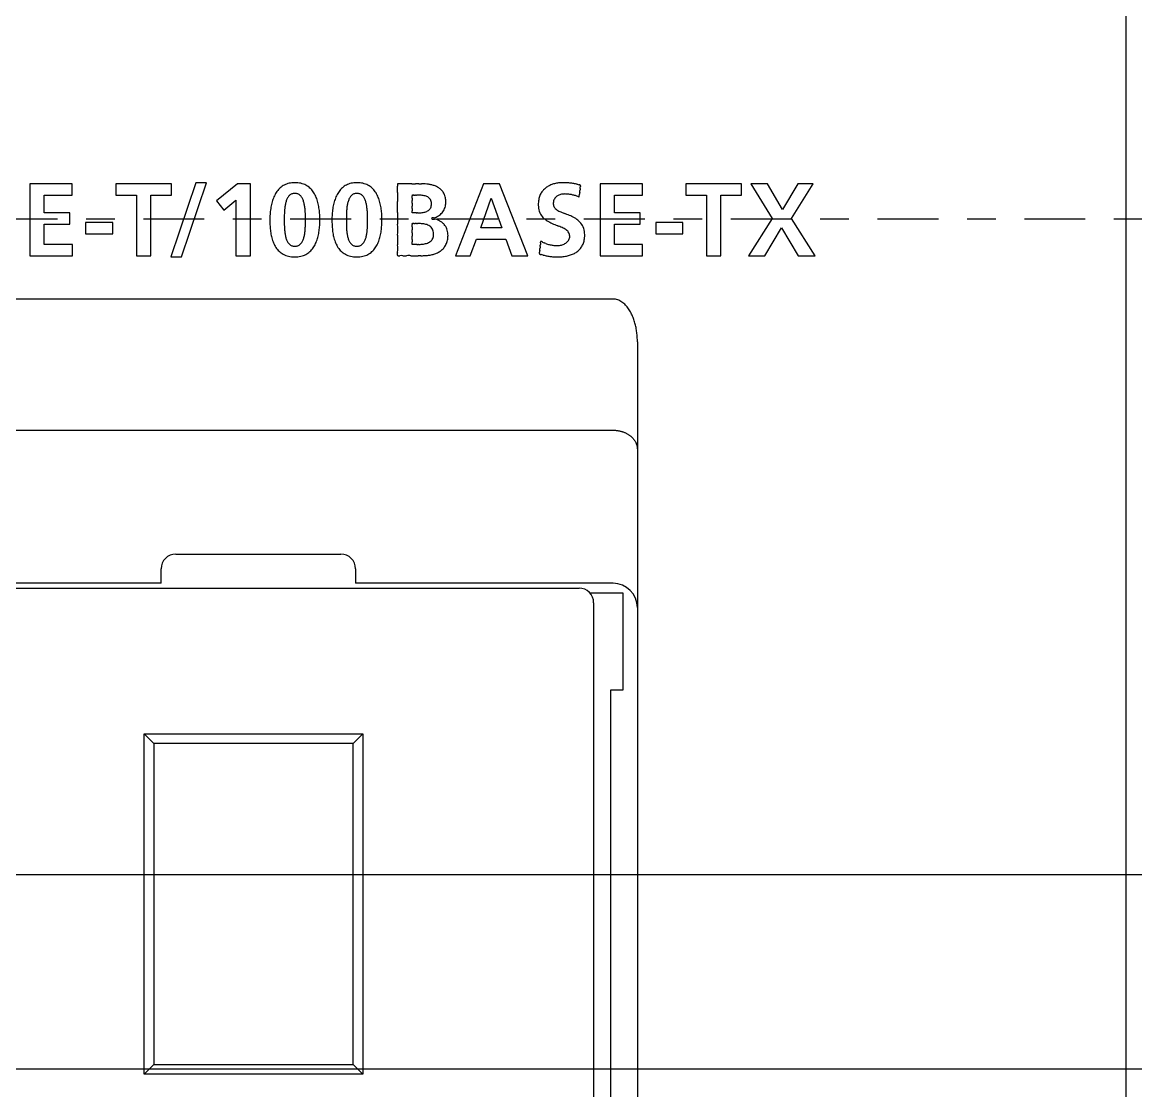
# Model space of a CAD drawing. Header units: millimetres. Extents: x -11 to 5160, y -11 to 2043.
# Drawn here: x 4000.869 to 4004.749, y 1241.125 to 1244.849 of the extents above; entities that cross this region are included whole.
import ezdxf

# ---------------------------------------------------------------- set-up
doc = ezdxf.new("R2010")
doc.units = ezdxf.units.MM
doc.linetypes.add('CENTER', pattern=[2, 1.25, -0.25, 0.25, -0.25])
doc.layers.add('Center Line', color=6, linetype='CENTER')

# ---------------------------------------------------------------- blocks, each defined once
blk = doc.blocks.new('*U151')
for points in [[(435.049, -17.5), (1.389, -17.5), (1.389, 17.5), (435.049, 17.5)], [(435.049, -13.5), (1.389, -13.5), (1.389, 13.5), (435.049, 13.5)]]:
    blk.add_lwpolyline(points)
at = {"layer": 'Center Line'}
blk.add_line((-35.603, 0), (467.82, 0), dxfattribs=at)
blk = doc.blocks.new('FX5U-32MT ES PLC')
at = {"color": 7, "linetype": 'Continuous'}
for p, q in [((64.45, 25.7), (64.45, -25.7)), ((42.7719, 0.71858), (41.90029, 0.71858)), ((41.90029, 0.71858), (41.90029, -0.75799)), ((42.7719, 0.48603), (42.7719, 0.71858)), ((44.81002, 0.71858), (43.66763, 0.71858)), ((43.66763, 0.71858), (43.66763, 0.48603)), ((45.31473, 0.74407), (44.79865, -0.78348)), ((44.81002, 0.48603), (44.81002, 0.71858)), ((45.01879, -0.78348), (45.53487, 0.74407)), ((45.53487, 0.74407), (45.31473, 0.74407)), ((46.17393, 0.71858), (45.74226, 0.37166)), ((46.4361, 0.71858), (46.17393, 0.71858)), ((46.4361, -0.75799), (46.4361, 0.71858)), ((49.46676, 0.71858), (49.46676, 0.67054)), ((49.483562, 0.71858), (49.46676, 0.71858)), ((49.672949, 0.71858), (49.483562, 0.71858)), ((51.23133, 0.71858), (50.65566, -0.75799)), ((51.56551, 0.71858), (51.23133, 0.71858)), ((52.14497, -0.75799), (51.56551, 0.71858)), ((54.50348, 0.71858), (53.63188, 0.71858)), ((53.63188, 0.71858), (53.63188, -0.75799)), ((54.50348, 0.48603), (54.50348, 0.71858)), ((56.5416, 0.71858), (55.39921, 0.71858)), ((55.39921, 0.71858), (55.39921, 0.48603)), ((56.5416, 0.48603), (56.5416, 0.71858)), ((57.07559, 0.71858), (56.73281, 0.71858)), ((56.73281, 0.71858), (57.17309, 0.00992)), ((57.38462, 0.19182), (57.07559, 0.71858)), ((57.69984, 0.71858), (57.38462, 0.19182)), ((57.57272, 0.00992), (58.01714, 0.71858)), ((58.01714, 0.71858), (57.69984, 0.71858)), ((42.19657, 0.12189), (42.19657, 0.48603)), ((42.19657, 0.48603), (42.7719, 0.48603)), ((43.66763, 0.48603), (44.09068, 0.48603)), ((44.09068, 0.48603), (44.09068, -0.75799)), ((44.38696, -0.75799), (44.38696, 0.48603)), ((44.38696, 0.48603), (44.81002, 0.48603)), ((49.76303, 0.484108), (49.764369, 0.48603)), ((53.20227, 0.44779), (53.205633, 0.477473)), ((53.92815, 0.12189), (53.92815, 0.48603)), ((53.92815, 0.48603), (54.50348, 0.48603)), ((55.39921, 0.48603), (55.82227, 0.48603)), ((55.82227, 0.48603), (55.82227, -0.75799)), ((56.11855, -0.75799), (56.11855, 0.48603)), ((56.11855, 0.48603), (56.5416, 0.48603)), ((45.74226, 0.37166), (45.8904, 0.17908)), ((45.8904, 0.17908), (46.14017, 0.38234)), ((46.14017, 0.38234), (46.14017, -0.75799)), ((51.176224, -0.186843), (51.389864, 0.422421)), ((51.394104, 0.422421), (51.607744, -0.186843)), ((42.72333, 0.12189), (42.19657, 0.12189)), ((42.72333, -0.11066), (42.72333, 0.12189)), ((49.76303, 0.12189), (49.76303, 0.133376)), ((49.829085, 0.12189), (49.76303, 0.12189)), ((54.45491, 0.12189), (53.92815, 0.12189)), ((54.45491, -0.11066), (54.45491, 0.12189)), ((57.17309, 0.00992), (56.68836, -0.75799)), ((58.0571, -0.75799), (57.57272, 0.00992)), ((42.19657, -0.52545), (42.19657, -0.11066)), ((42.19657, -0.11066), (42.72333, -0.11066)), ((43.60286, -0.07242), (43.04648, -0.07242)), ((43.04648, -0.07242), (43.04648, -0.3053)), ((43.60286, -0.3053), (43.60286, -0.07242)), ((49.76303, -0.100167), (49.764663, -0.09791)), ((51.607744, -0.186843), (51.176224, -0.186843)), ((53.92815, -0.52545), (53.92815, -0.11066)), ((53.92815, -0.11066), (54.45491, -0.11066)), ((55.33444, -0.07242), (54.77806, -0.07242)), ((54.77806, -0.07242), (54.77806, -0.3053)), ((55.33444, -0.3053), (55.33444, -0.07242)), ((57.02288, -0.75799), (57.36774, -0.18266)), ((57.36774, -0.18266), (57.70811, -0.75799)), ((43.04648, -0.3053), (43.60286, -0.3053)), ((50.96262, -0.75799), (51.09146, -0.41968)), ((51.09146, -0.41968), (51.69022, -0.41968)), ((51.69022, -0.41968), (51.817, -0.75799)), ((54.77806, -0.3053), (55.33444, -0.3053)), ((42.77638, -0.52545), (42.19657, -0.52545)), ((42.77638, -0.75799), (42.77638, -0.52545)), ((49.76303, -0.52545), (49.76303, -0.511964)), ((49.839466, -0.52545), (49.76303, -0.52545)), ((54.50796, -0.52545), (53.92815, -0.52545)), ((54.50796, -0.75799), (54.50796, -0.52545)), ((41.90029, -0.75799), (42.77638, -0.75799)), ((44.09068, -0.75799), (44.38696, -0.75799)), ((44.79865, -0.78348), (45.01879, -0.78348)), ((46.14017, -0.75799), (46.4361, -0.75799)), ((49.817324, -0.75799), (49.890403, -0.75799)), ((50.65566, -0.75799), (50.96262, -0.75799)), ((51.817, -0.75799), (52.14497, -0.75799)), ((53.63188, -0.75799), (54.50796, -0.75799)), ((55.82227, -0.75799), (56.11855, -0.75799)), ((56.68836, -0.75799), (57.02288, -0.75799)), ((57.70811, -0.75799), (58.0571, -0.75799)), ((53.90001, -1.65015), (39.3, -1.65015)), ((54.4, -2.53178), (54.4, -22.1)), ((39.3, -4.34986), (53.90001, -4.34986)), ((44.9, -6.9), (48.3, -6.9)), ((44.6, -7.5), (44.6, -7.2)), ((48.6, -7.2), (48.6, -7.5)), ((44.6, -7.5), (39.3, -7.5)), ((53.9, -7.5), (48.6, -7.5)), ((39.8, -7.6), (53.2, -7.6)), ((53.42361, -7.7), (54.1, -7.7)), ((54.1, -7.7), (54.1, -9.7)), ((53.5, -7.9), (53.5, -19)), ((54.1, -9.7), (53.85, -9.7)), ((53.85, -9.7), (53.85, -20.4)), ((44.44999, -10.80002), (44.24999, -10.59998)), ((44.25, -17.6), (44.25, -10.6)), ((44.25, -10.6), (48.75, -10.6)), ((48.54999, -10.80002), (48.75002, -10.59998)), ((48.75, -10.6), (48.75, -17.6)), ((48.54999, -10.80002), (44.44999, -10.80002)), ((44.44999, -10.80002), (44.44999, -17.39999)), ((48.54999, -17.39999), (48.54999, -10.80002)), ((44.44999, -17.39999), (44.24999, -17.59999)), ((44.44999, -17.39999), (48.54999, -17.39999)), ((48.75002, -17.59999), (48.54999, -17.39999)), ((48.75, -17.6), (44.25, -17.6))]:
    blk.add_line(p, q, dxfattribs=at)
for points in [[(54.40001, -2.53176), (54.399818, -2.507189), (54.399239, -2.482623), (54.398274, -2.458069), (54.396921, -2.433534), (54.395178, -2.409023), (54.393041, -2.384544), (54.390598, -2.360928), (54.387676, -2.33653), (54.384346, -2.312184), (54.380605, -2.287898), (54.376446, -2.26368), (54.371863, -2.239538), (54.366848, -2.215483), (54.361394, -2.191523), (54.355493, -2.16767), (54.349136, -2.143934), (54.342312, -2.120328), (54.335013, -2.096865), (54.327227, -2.073559), (54.318943, -2.050425), (54.310151, -2.027479), (54.300837, -2.00474), (54.290986, -1.982228), (54.280579, -1.959969), (54.26959, -1.937991), (54.258003, -1.916322), (54.245796, -1.894997), (54.232947, -1.874052), (54.218875, -1.852717), (54.20464, -1.832689), (54.189686, -1.813192), (54.173986, -1.794291), (54.157515, -1.776058), (54.140246, -1.75858), (54.122137, -1.741974), (54.103171, -1.726354), (54.083359, -1.711823), (54.062722, -1.698491), (54.041289, -1.686481), (54.019103, -1.675929), (53.996223, -1.66698), (53.972734, -1.659785), (53.948745, -1.654492), (53.924396, -1.651243), (53.90001, -1.65015)], [(53.90001, -4.34986), (53.92384, -4.35029), (53.935917, -4.350859), (53.94798, -4.35167), (53.960231, -4.352723), (53.97246, -4.35401), (53.984841, -4.355558), (53.99719, -4.35734), (54.009637, -4.359412), (54.02204, -4.36173), (54.034508, -4.364328), (54.04692, -4.36718), (54.059354, -4.370331), (54.07172, -4.37374), (54.084065, -4.37743), (54.09633, -4.38138), (54.108533, -4.385627), (54.12064, -4.39014), (54.13264, -4.394931), (54.14453, -4.39999), (54.156263, -4.405331), (54.16787, -4.41094), (54.179286, -4.416796), (54.19056, -4.42292), (54.201594, -4.429297), (54.21247, -4.43594), (54.223077, -4.442794), (54.23351, -4.44991), (54.243626, -4.457236), (54.25355, -4.46482), (54.263143, -4.472555), (54.27253, -4.48054), (54.281541, -4.488675), (54.29033, -4.49705), (54.298744, -4.505535), (54.30692, -4.51425), (54.314684, -4.523065), (54.32219, -4.5321), (54.329297, -4.541139), (54.33614, -4.55038), (54.342534, -4.559593), (54.34867, -4.56898), (54.354408, -4.578509), (54.35985, -4.58821), (54.364915, -4.598082), (54.36962, -4.60813), (54.373918, -4.617504), (54.37794, -4.627), (54.38139, -4.635573), (54.38473, -4.64419), (54.387814, -4.655054), (54.39047, -4.66603), (54.393582, -4.682519), (54.39558, -4.69918), (54.398172, -4.720701), (54.40001, -4.7423)]]:
    blk.add_lwpolyline(points, dxfattribs=at)
for centre, radius, start, end in [((47.32033, 0.33593), 0.404746, 110.116255, 124.582461), ((47.338747, 0.27823), 0.465267, 96.14346, 109.801999), ((47.351057, 0.183929), 0.560348, 83.442273, 96.363052), ((47.363316, 0.255396), 0.487966, 70.116514, 83.914005), ((47.387983, 0.330914), 0.408567, 54.854423, 69.76752), ((48.597777, 0.335919), 0.404757, 110.115813, 124.581885), ((48.616196, 0.278211), 0.465287, 96.143304, 109.801566), ((48.628506, 0.183917), 0.56036, 83.442344, 96.362983), ((48.640767, 0.255403), 0.487958, 70.116371, 83.914018), ((48.665434, 0.330924), 0.408558, 54.854045, 69.767374), ((49.714627, -1692.965666), 1693.684246, 89.99859, 90.00141), ((49.796515, 440.131267), 439.412689, 269.994757, 270.005243), ((49.871552, -106.912023), 107.630608, 89.98146, 90.01854), ((49.931908, 24.554808), 23.836242, 269.938636, 270.061364), ((49.969753, -3.219496), 3.938095, 89.820815, 90.179185), ((49.979592, -0.3848), 1.103383, 87.323625, 89.871409), ((49.992119, -0.085379), 0.803705, 82.373932, 87.218944), ((50.009594, 0.037302), 0.679791, 76.51836, 82.461572), ((50.04406, 0.179721), 0.533261, 68.889402, 76.552098), ((52.81728, 0.218353), 0.518438, 108.053251, 116.946905), ((52.850031, 0.118215), 0.623797, 100.494112, 108.062913), ((52.867882, 0.027055), 0.716683, 93.848341, 100.569998), ((52.879632, -0.179675), 0.923738, 89.344269, 93.714887), ((52.878927, -0.548597), 1.292649, 87.678504, 89.500167), ((52.878982, -0.566597), 1.310632, 85.941772, 87.712788), ((52.886591, -0.458355), 1.202124, 84.034321, 85.938437), ((52.887341, -0.446999), 1.190751, 82.116757, 84.013409), ((52.918559, -0.232708), 0.974204, 79.917991, 82.206839), ((52.750457, -1.112727), 1.870097, 78.389064, 79.567136), ((53.06062, 0.353134), 0.371911, 73.882204, 79.74318), ((53.230313, 0.880385), 0.182486, 248.646762, 260.48865), ((53.205798, 0.667315), 0.03357, 44.34967, 99.670149), ((53.199373, 0.688872), 0.03049, 343.480872, 3.590085), ((47.530065, 0.184718), 0.66511, 149.580351, 158.67532), ((47.398799, 0.261941), 0.512814, 138.261921, 149.594714), ((47.333923, 0.318902), 0.426484, 124.7874, 138.169834), ((47.433874, 0.297704), 0.267717, 142.896911, 156.473452), ((47.359205, 0.354402), 0.173961, 123.627765, 142.954415), ((47.346983, 0.367756), 0.156098, 100.90622, 122.606994), ((47.350076, 0.353451), 0.17073, 78.982861, 101.017139), ((47.352847, 0.362515), 0.161307, 57.959837, 79.333774), ((47.342197, 0.351446), 0.176368, 37.660933, 56.93462), ((47.270856, 0.296238), 0.266576, 23.97778, 37.685906), ((47.378471, 0.320486), 0.422574, 40.752047, 54.613828), ((47.313647, 0.26594), 0.507288, 28.995352, 40.639581), ((47.175748, 0.18932), 0.665044, 19.843125, 29.010154), ((48.807497, 0.184718), 0.665102, 149.579933, 158.675043), ((48.676236, 0.261938), 0.512812, 138.261377, 149.594288), ((48.611366, 0.318896), 0.426488, 124.786825, 138.169278), ((48.711313, 0.297701), 0.267714, 142.895603, 156.472445), ((48.636651, 0.354395), 0.173967, 123.626497, 142.953031), ((48.624432, 0.367744), 0.15611, 100.905667, 122.605718), ((48.627525, 0.353451), 0.17073, 78.982879, 101.017121), ((48.630297, 0.362527), 0.161295, 57.958589, 79.333257), ((48.619643, 0.351452), 0.176363, 37.659575, 56.933383), ((48.548294, 0.296241), 0.266579, 23.976777, 37.684618), ((48.655923, 0.320496), 0.422563, 40.751418, 54.613429), ((48.591098, 0.265951), 0.507278, 28.994586, 40.638946), ((48.453193, 0.18933), 0.665039, 19.842349, 29.00939), ((405.672937, 0.447362), 356.20619, 179.984883, 180.015117), ((-1182.249818, 0.605942), 1231.71658, 359.996995, 0.003005), ((49.794422, 0.474156), 0.032932, 162.410197, 197.589803), ((49.582986, 0.445571), 0.181005, 354.091524, 5.908476), ((49.768106, 0.47723), 0.009561, 66.989293, 113.010707), ((49.778142, 0.533992), 0.048373, 262.518078, 277.481922), ((49.792475, 0.277443), 0.208742, 87.794261, 92.205739), ((49.809452, 1.320567), 0.834585, 269.386041, 270.613959), ((49.827421, -2.691825), 3.177867, 89.837273, 90.162727), ((49.844728, 12.30727), 11.821243, 269.959859, 270.040141), ((49.859722, -57.65396), 58.13999, 89.993385, 90.006615), ((49.87075, -33.972445), 34.458475, 89.992824, 90.007176), ((49.87571, -2.371459), 2.857489, 89.792263, 90.012923), ((49.883472, -0.684441), 1.170455, 87.739302, 89.872824), ((49.902998, -0.200902), 0.686523, 84.165137, 87.775704), ((49.928456, 0.044714), 0.439591, 78.735851, 84.211611), ((49.957524, 0.188888), 0.292516, 70.94043, 78.803657), ((49.987269, 0.274387), 0.201992, 60.162589, 70.995632), ((50.085785, 0.28699), 0.418163, 59.17915, 68.929069), ((50.126186, 0.354935), 0.339114, 47.126377, 59.159366), ((50.149592, 0.381311), 0.30386, 33.191333, 46.976964), ((50.139472, 0.376141), 0.315162, 18.678787, 32.970689), ((50.059401, 0.351253), 0.398991, 5.587412, 18.381989), ((52.764798, 0.327827), 0.400787, 151.584423, 163.89077), ((52.741126, 0.339792), 0.374273, 139.101833, 151.470884), ((52.750486, 0.330559), 0.387394, 127.332046, 138.976053), ((52.780856, 0.290029), 0.438039, 116.948379, 127.275732), ((52.846152, 0.323594), 0.175608, 127.125316, 139.034552), ((52.860553, 0.304219), 0.199749, 116.72821, 127.064607), ((52.87756, 0.270563), 0.237458, 108.056271, 116.740895), ((52.892245, 0.225744), 0.284622, 100.85379, 108.070402), ((52.898465, 0.196469), 0.314544, 94.545567, 100.962436), ((52.903999, 0.106482), 0.404691, 89.502014, 94.316845), ((52.903576, -0.141645), 0.652814, 86.675594, 89.654158), ((52.899248, -0.236534), 0.747796, 84.166628, 86.76612), ((52.899708, -0.229052), 0.740305, 81.519128, 84.143243), ((52.896865, -0.248777), 0.760234, 78.974084, 81.526412), ((52.895176, -0.257386), 0.769007, 76.45461, 78.973224), ((52.893453, -0.264622), 0.776445, 73.968045, 76.45609), ((52.892544, -0.267814), 0.779764, 71.499665, 73.968634), ((52.89326, -0.265766), 0.777595, 69.03666, 71.501772), ((52.893687, -0.264548), 0.776305, 66.577877, 69.033981), ((-130.321236, 21.288519), 184.703036, 353.530574, 353.540383), ((104.878729, -5.326749), 51.998035, 173.514731, 173.556227), ((39.234383, 2.150326), 14.070775, 353.454276, 353.616682), ((56.837709, 0.195061), 3.640829, 173.234154, 173.836803), ((52.342486, 0.740229), 0.887394, 352.473553, 354.597405), ((53.419945, 0.646609), 0.194268, 170.041902, 177.029056), ((47.980506, 0.041605), 1.138634, 165.763345, 171.516474), ((47.729496, 0.106137), 0.879463, 158.631222, 165.816771), ((48.218625, 0.097255), 1.081727, 171.013025, 175.088098), ((47.85188, 0.156327), 0.710257, 165.094731, 171.098344), ((47.5946, 0.225958), 0.443724, 156.263619, 165.238007), ((47.115066, 0.22527), 0.437764, 15.060806, 24.178445), ((46.864791, 0.156121), 0.697413, 9.084126, 15.203885), ((46.503952, 0.096877), 1.063081, 5.018737, 9.166594), ((46.96121, 0.111052), 0.893412, 12.837646, 19.894194), ((46.676979, 0.045204), 1.185169, 7.449864, 12.88839), ((49.257929, 0.041606), 1.138617, 165.763192, 171.516409), ((49.006922, 0.106138), 0.879449, 158.630948, 165.816618), ((49.496018, 0.097255), 1.081679, 171.012614, 175.087871), ((49.129292, 0.156327), 0.710228, 165.094068, 171.097935), ((48.872027, 0.225956), 0.44371, 156.262631, 165.237341), ((48.392494, 0.225272), 0.437777, 15.060142, 24.177463), ((48.142204, 0.156122), 0.69744, 9.083717, 15.203223), ((47.781346, 0.096877), 1.063127, 5.01851, 9.166184), ((48.238643, 0.111061), 0.893419, 12.836956, 19.893421), ((47.954388, 0.045211), 1.1852, 7.449328, 12.887704), ((-50.919355, 0.241208), 100.386178, 359.935977, 0.064023), ((50.562745, 0.402256), 0.800096, 178.232161, 181.767839), ((62.190611, 0.292477), 12.427614, 179.8668, 180.1332), ((46.52424, 0.349471), 3.238912, 359.502868, 0.497132), ((4.039509, 0.236535), 45.723529, 359.966104, 0.033896), ((50.01162, 0.317171), 0.152763, 46.229395, 60.101163), ((50.021678, 0.328699), 0.137483, 30.248911, 45.932945), ((50.005873, 0.320629), 0.155205, 14.681947, 29.882966), ((50.009925, 0.293261), 0.152389, 334.344157, 349.500767), ((49.94708, 0.305829), 0.21583, 1.75972, 14.52676), ((49.954448, 0.302386), 0.208603, 349.81322, 2.767332), ((50.141677, 0.330466), 0.316393, 337.59558, 346.914177), ((50.106705, 0.338057), 0.352176, 346.99945, 355.746909), ((50.0267, 0.343231), 0.432345, 355.849508, 6.223593), ((52.863657, 0.29523), 0.503648, 174.26005, 188.740606), ((52.860724, 0.302111), 0.500085, 164.109588, 175.01087), ((52.825291, 0.310199), 0.156006, 175.199045, 200.426319), ((52.889544, 0.311759), 0.220013, 164.891463, 177.00456), ((52.857694, 0.320536), 0.186976, 152.314489, 164.944042), ((52.820545, 0.319842), 0.155293, 204.374373, 232.373272), ((52.840951, 0.328576), 0.168415, 139.154354, 152.090175), ((48.435625, -0.018646), 1.597834, 175.977698, 180.186233), ((48.293023, -0.005287), 1.454649, 171.505648, 176.108611), ((53.459096, -0.01581), 6.325021, 179.483864, 180.072742), ((49.584827, 0.017877), 2.450606, 177.760692, 179.455474), ((48.734317, 0.051726), 1.599424, 175.04487, 177.781846), ((46.021412, 0.052961), 1.547614, 2.246687, 5.075542), ((44.974412, 0.013049), 2.595374, 0.620754, 2.221016), ((44.07031, -0.005159), 3.49963, 359.694156, 0.758469), ((46.335098, -0.000466), 1.530086, 3.260329, 7.485669), ((45.986385, -0.021588), 1.879436, 359.931333, 3.298595), ((49.713053, -0.018646), 1.597822, 175.977677, 180.186243), ((49.570448, -0.005286), 1.454635, 171.505584, 176.108596), ((54.736227, -0.01581), 6.324713, 179.483839, 180.072746), ((50.862154, 0.017877), 2.450493, 177.760588, 179.455448), ((50.011684, 0.051726), 1.59935, 175.044641, 177.781743), ((47.298783, 0.052961), 1.547683, 2.246585, 5.075312), ((46.251734, 0.013049), 2.595491, 0.620726, 2.220915), ((45.347591, -0.005159), 3.499789, 359.69417, 0.758435), ((47.612452, -0.000463), 1.530172, 3.260028, 7.485126), ((47.263692, -0.021586), 1.879569, 359.931292, 3.298316), ((76.675449, 0.009868), 27.20895, 179.749059, 180.250941), ((211.709999, 0.186907), 161.946971, 179.992012, 180.007988), ((-509.537379, 0.148852), 559.300409, 359.998415, 0.001585), ((49.83839, -291.708601), 291.830491, 89.998173, 90.001827), ((49.855869, 72.196163), 72.074273, 269.993503, 270.006497), ((49.870213, -16.144777), 16.266668, 89.978268, 90.021732), ((49.879678, 3.021148), 2.89926, 269.934874, 270.065126), ((49.88251, 1.005479), 0.883589, 270.030029, 271.640696), ((49.889307, 0.764207), 0.642221, 271.650931, 275.332068), ((49.902686, 0.626136), 0.503505, 275.276228, 279.993923), ((49.925396, 0.498873), 0.374232, 279.951015, 286.185425), ((49.953728, 0.402314), 0.273602, 286.124002, 294.362605), ((49.983862, 0.336165), 0.200913, 294.315893, 305.093789), ((50.009164, 0.299955), 0.15674, 305.136091, 318.588286), ((50.020942, 0.288798), 0.140528, 318.823254, 334.039599), ((50.203667, 0.045119), 0.055098, 225.545413, 296.096656), ((50.19236, -0.013891), 0.036204, 66.874948, 138.895057), ((50.199944, 0.120996), 0.101808, 273.736498, 304.823783), ((49.316507, 1.935508), 2.118797, 296.384412, 297.802933), ((50.164006, 0.303002), 0.2797, 300.219026, 310.648863), ((50.130573, 0.34777), 0.335467, 310.00046, 318.519265), ((50.156183, 0.32362), 0.300286, 318.734683, 328.194636), ((50.15117, 0.326776), 0.30621, 328.187241, 337.557022), ((52.731565, 0.274519), 0.369944, 188.679093, 208.553593), ((52.717723, 0.273865), 0.357523, 209.521925, 227.995641), ((52.817334, 0.387894), 0.508922, 228.253012, 241.094412), ((52.944338, 0.476107), 0.354643, 231.946341, 246.300611), ((53.418326, 1.502458), 1.485108, 245.471669, 249.456745), ((51.573851, -3.401226), 3.753997, 67.642534, 69.358962), ((52.647432, -0.791645), 0.932209, 60.561516, 67.657001), ((52.85831, -0.420021), 0.504924, 47.64822, 60.675108), ((48.729284, -0.031887), 1.891501, 179.756245, 182.835105), ((48.496796, -0.04773), 1.658519, 182.68571, 186.390012), ((53.858457, -0.036778), 6.724389, 179.889759, 180.433318), ((49.609416, -0.068395), 2.475231, 180.445323, 182.09483), ((48.695141, -0.102232), 1.56033, 182.080347, 184.841487), ((46.059904, -0.102633), 1.509196, 355.009347, 357.86437), ((44.969354, -0.063322), 2.600454, 357.894239, 359.464341), ((43.960274, -0.044675), 3.609676, 359.318111, 0.330707), ((46.391627, -0.046692), 1.473535, 352.241923, 356.604034), ((46.036717, -0.02506), 1.829103, 356.586156, 0.038218), ((50.006704, -0.031887), 1.891481, 179.756235, 182.835129), ((49.774213, -0.047731), 1.658497, 182.685728, 186.39008), ((55.135537, -0.036778), 6.724029, 179.889755, 180.433343), ((50.886737, -0.068395), 2.475112, 180.445349, 182.094935), ((49.972509, -0.102232), 1.560258, 182.080452, 184.841719), ((47.337276, -0.102633), 1.509264, 355.00958, 357.864474), ((46.246672, -0.063322), 2.600576, 357.894341, 359.46437), ((45.237539, -0.044675), 3.609851, 359.318146, 0.330692), ((47.669055, -0.046692), 1.473547, 352.241982, 356.604058), ((47.314113, -0.025059), 1.829147, 356.586203, 0.038183), ((42.408328, -0.22427), 7.059368, 359.066828, 0.933172), ((49.798661, -0.111851), 0.037498, 161.843587, 198.156413), ((50.672365, -0.19627), 0.909797, 178.17462, 181.82538), ((49.558344, -0.145413), 0.205852, 353.899414, 6.100586), ((46.080227, -0.258245), 3.682951, 359.486685, 0.513315), ((49.769222, -0.10874), 0.01175, 67.169128, 112.830872), ((49.781465, -0.038958), 0.059451, 262.573848, 277.426152), ((49.79895, -0.354265), 0.256542, 87.810626, 92.189374), ((49.81966, 0.927846), 1.025814, 269.390662, 270.609338), ((49.841579, -4.010141), 3.912246, 89.838755, 90.161245), ((49.862692, 14.805401), 14.903315, 269.961159, 270.038841), ((49.880983, -150.604002), 150.506092, 89.996883, 90.003117), ((49.894435, -16.822776), 16.724867, 89.981964, 90.018036), ((49.900314, -1.74505), 1.64714, 89.592601, 90.021354), ((49.906698, -0.913906), 0.815972, 86.298829, 89.6259), ((49.922539, -0.677792), 0.579328, 81.730067, 86.354844), ((49.947618, -0.507229), 0.406932, 75.381348, 81.770195), ((49.977106, -0.395217), 0.291103, 66.852731, 75.433007), ((50.006567, -0.326452), 0.216293, 55.74263, 66.868089), ((50.028564, -0.293594), 0.176753, 42.212924, 55.640561), ((50.033596, -0.288012), 0.169278, 27.45277, 41.95807), ((50.009331, -0.299624), 0.196165, 13.432403, 27.195122), ((50.223502, -0.121424), 0.117145, 57.918638, 87.846612), ((49.727571, -1.259401), 1.357305, 63.274709, 65.718551), ((50.193628, -0.307867), 0.298056, 50.282441, 61.03511), ((50.164768, -0.348317), 0.347631, 41.899968, 50.883719), ((50.190742, -0.323599), 0.311793, 31.815451, 41.706733), ((50.18922, -0.324528), 0.313576, 21.958163, 31.813042), ((50.189564, -0.324413), 0.313215, 11.912605, 21.96234), ((53.051623, 0.807621), 0.989607, 240.966011, 247.638583), ((54.891739, 5.277319), 5.823263, 247.626209, 248.735146), ((52.338396, -1.290332), 1.22327, 63.973717, 68.850255), ((52.731195, -0.496905), 0.337983, 49.387122, 64.79158), ((52.951823, -0.31492), 0.364259, 29.028581, 47.381477), ((52.933429, -0.318036), 0.381904, 8.556557, 28.098244), ((48.054608, -0.097279), 1.213564, 186.38872, 191.552418), ((47.752356, -0.160053), 0.904864, 191.490848, 198.374381), ((47.52421, -0.236501), 0.664252, 198.319836, 207.488626), ((48.185396, -0.146238), 1.04869, 184.796328, 188.936635), ((47.827749, -0.203521), 0.686487, 188.850657, 194.974103), ((47.579748, -0.270966), 0.429482, 194.830551, 203.98441), ((47.4263, -0.340246), 0.261123, 203.781865, 217.567307), ((47.277796, -0.338567), 0.260518, 321.86219, 335.755105), ((47.128889, -0.26994), 0.424473, 335.562436, 344.846952), ((46.887493, -0.20282), 0.675024, 344.703865, 350.937596), ((46.536206, -0.145275), 1.030991, 350.854492, 355.067455), ((46.980038, -0.155495), 0.874465, 339.650769, 346.792878), ((46.707851, -0.09062), 1.154276, 346.744637, 352.283526), ((49.332028, -0.09728), 1.213544, 186.38879, 191.552578), ((49.029781, -0.160054), 0.904849, 191.491007, 198.374661), ((48.801641, -0.2365), 0.664243, 198.32012, 207.48905), ((49.46279, -0.146237), 1.048644, 184.796559, 188.937052), ((49.105161, -0.20352), 0.686459, 188.851072, 194.974775), ((48.857176, -0.270964), 0.429469, 194.831226, 203.985409), ((48.703738, -0.340243), 0.261121, 203.782885, 217.568616), ((48.555235, -0.338571), 0.260519, 321.863479, 335.75612), ((48.406318, -0.269942), 0.424486, 335.563428, 344.847625), ((48.164907, -0.202821), 0.67505, 344.704535, 350.938011), ((47.813601, -0.145276), 1.031036, 350.854909, 355.067686), ((48.257465, -0.155494), 0.874479, 339.651047, 346.793035), ((47.985273, -0.090619), 1.154295, 346.744795, 352.283591), ((51.193719, -0.438819), 1.729827, 176.699903, 183.300097), ((63.894352, -0.325162), 14.131363, 179.862464, 180.137536), ((233.911899, -0.449113), 184.148871, 179.991752, 180.008248), ((-2.228896, -0.390844), 51.991935, 359.965, 0.035), ((50.033865, -0.32682), 0.175213, 306.670934, 320.039773), ((50.043873, -0.336068), 0.161603, 320.274163, 335.095207), ((50.028627, -0.329875), 0.178041, 335.353752, 349.958112), ((49.939521, -0.31583), 0.267831, 1.665045, 13.335193), ((49.9605, -0.319194), 0.24699, 350.273954, 2.58657), ((50.076976, -0.349303), 0.425206, 337.836196, 351.085642), ((50.144684, -0.332306), 0.35876, 2.580425, 11.666408), ((50.034481, -0.337308), 0.469077, 350.442495, 2.584737), ((52.837802, -0.371339), 0.173269, 22.530456, 49.119486), ((52.837746, -0.350216), 0.173634, 313.42239, 325.903763), ((52.854863, -0.36217), 0.152758, 326.017525, 340.284121), ((52.851747, -0.359657), 0.156007, 354.489731, 20.529577), ((52.850217, -0.361483), 0.157367, 340.619078, 355.204996), ((52.838228, -0.345839), 0.478053, 343.681894, 354.915214), ((52.812457, -0.337781), 0.50447, 354.263056, 8.729932), ((47.379735, -0.311879), 0.501295, 207.467662, 219.331613), ((47.312991, -0.365414), 0.41574, 219.454962, 233.743105), ((47.356527, -0.393974), 0.173062, 217.551904, 236.9153), ((47.346376, -0.404343), 0.158858, 237.941272, 259.382911), ((47.350051, -0.387622), 0.175971, 259.209913, 280.790087), ((47.353398, -0.39927), 0.163906, 280.403257, 301.53128), ((47.34464, -0.391001), 0.175562, 302.556092, 321.849203), ((47.379149, -0.359867), 0.42226, 304.985634, 318.74927), ((47.317533, -0.307157), 0.503341, 318.862878, 330.493827), ((47.18547, -0.232283), 0.655152, 330.4833, 339.699631), ((48.657173, -0.311877), 0.501293, 207.468094, 219.33216), ((48.590434, -0.365408), 0.415744, 219.455523, 233.743672), ((48.633973, -0.393967), 0.173067, 217.553286, 236.916552), ((48.623826, -0.404331), 0.158869, 237.942526, 259.383443), ((48.6275, -0.387622), 0.175971, 259.209929, 280.790071), ((48.630847, -0.399282), 0.163894, 280.403756, 301.532508), ((48.622086, -0.391007), 0.175557, 302.557314, 321.850559), ((48.656592, -0.359873), 0.422256, 304.986198, 318.749826), ((48.594971, -0.30716), 0.503343, 318.863421, 330.494256), ((48.462902, -0.232283), 0.65516, 330.483721, 339.699912), ((49.522791, -0.719599), 0.066178, 147.851913, 212.148087), ((49.088968, -0.611391), 0.384779, 349.064604, 10.935396), ((-586.213935, -0.493793), 635.976965, 359.998363, 0.001637), ((49.850234, -292.581445), 292.055996, 89.997887, 90.002113), ((49.87046, 71.604522), 72.129973, 269.992487, 270.007513), ((49.887057, -16.804687), 16.279238, 89.974872, 90.025128), ((49.89801, 2.376048), 2.901501, 269.924697, 270.075303), ((49.90123, 0.359352), 0.884802, 270.038411, 271.814998), ((49.908398, 0.126062), 0.651402, 271.834811, 275.824532), ((49.922299, -0.004821), 0.519785, 275.764191, 280.77471), ((49.946538, -0.130699), 0.391594, 280.733832, 287.261946), ((49.976671, -0.226711), 0.290966, 287.205869, 295.708766), ((50.008268, -0.292052), 0.218386, 295.676085, 306.609707), ((50.115438, -0.333006), 0.402747, 297.970381, 309.340467), ((50.147755, -0.373471), 0.350965, 309.447849, 322.836816), ((50.149809, -0.376493), 0.347505, 323.029379, 337.457736), ((53.440208, -0.779337), 1.056496, 173.122275, 175.075853), ((48.308878, -0.209794), 4.106405, 353.806491, 354.391637), ((61.386196, -1.518384), 9.036232, 173.960591, 174.237537), ((47.790842, -0.070531), 4.636006, 353.844215, 354.353913), ((53.598209, -0.632622), 1.198547, 173.271331, 174.926797), ((52.154814, -0.454048), 0.25596, 351.429857, 356.768271), ((52.444758, -0.467571), 0.034402, 166.688177, 181.509951), ((52.412631, -0.498395), 0.038769, 33.532368, 91.997502), ((52.510158, -0.380061), 0.116814, 236.06587, 254.825499), ((52.02819, -1.673066), 1.263636, 67.338023, 69.070667), ((52.702607, -0.019377), 0.522437, 248.962188, 253.161349), ((52.794732, 0.262147), 0.818604, 252.697731, 255.378319), ((52.755067, 0.11614), 0.667314, 255.509075, 258.795275), ((52.753201, 0.104077), 0.655118, 258.750386, 262.093264), ((52.749446, 0.079876), 0.63063, 262.128718, 265.596118), ((52.744117, -0.001766), 0.548822, 265.496366, 269.476141), ((52.743177, -0.151218), 0.399368, 269.414838, 274.828485), ((52.744872, -0.187997), 0.362579, 275.050814, 281.266782), ((52.745109, -0.185178), 0.365298, 281.143962, 287.452829), ((52.758854, -0.228315), 0.320025, 287.421607, 294.624404), ((52.781648, -0.277401), 0.265905, 294.566567, 303.092421), ((52.810482, -0.321365), 0.213329, 303.051403, 313.414492), ((52.890249, -0.3086), 0.455367, 295.506699, 305.837109), ((52.92926, -0.363261), 0.388214, 305.892837, 317.742548), ((52.945924, -0.379597), 0.364896, 317.881441, 330.612314), ((52.927867, -0.37048), 0.385105, 330.748778, 343.45316), ((47.305372, -0.372505), 0.40552, 234.018538, 249.405048), ((47.333856, -0.287631), 0.495, 249.774434, 263.892524), ((47.348978, -0.191557), 0.592157, 263.426694, 276.344694), ((47.363152, -0.293838), 0.488944, 276.018437, 289.675471), ((47.387467, -0.368828), 0.410153, 290.004242, 304.751383), ((48.582819, -0.372495), 0.405531, 234.019102, 249.405469), ((48.611306, -0.287611), 0.49502, 249.77485, 263.892651), ((48.626427, -0.191558), 0.592157, 263.426688, 276.3447), ((48.640602, -0.293859), 0.488924, 276.018575, 289.675888), ((48.664914, -0.368839), 0.410142, 290.004666, 304.751945), ((49.483137, -0.72135), 0.037255, 243.922148, 259.573131), ((49.495806, -0.61762), 0.141706, 262.126521, 277.873479), ((49.545885, -1.459503), 0.702183, 87.496854, 92.503146), ((49.614561, 2.229057), 2.987289, 269.270994, 270.729006), ((49.694002, -12.625747), 11.867829, 89.799966, 90.200034), ((49.77638, 46.916494), 47.674501, 269.950793, 270.049207), ((49.918624, -41.731117), 40.973137, 89.960537, 90.039463), ((49.96283, 6.3681), 7.126108, 269.871467, 270.128533), ((49.977716, 0.535854), 1.293845, 270.048749, 271.632229), ((49.988023, 0.092611), 0.850491, 271.788638, 276.432837), ((49.998161, 0.015711), 0.772941, 276.324787, 281.855473), ((50.028779, -0.128611), 0.625407, 281.826627, 288.947468), ((50.070178, -0.247897), 0.499142, 288.898801, 297.976776), ((52.420098, -0.723935), 0.036412, 164.886375, 183.311753), ((52.411728, -0.695578), 0.041362, 227.429563, 284.033925), ((52.155722, -0.677717), 0.232147, 350.897757, 357.300371), ((52.402379, -0.904691), 0.170093, 68.900319, 83.457786), ((52.595644, -0.272643), 0.491427, 254.414774, 259.076763), ((53.491195, 3.766888), 4.628872, 257.667271, 258.138623), ((52.732558, 0.186039), 0.96857, 258.518066, 260.732807), ((52.736651, 0.203972), 0.986928, 260.66594, 262.876497), ((52.73315, 0.182828), 0.965514, 262.927074, 265.302), ((52.746144, 0.345216), 1.128421, 265.319765, 267.517575), ((52.757207, 0.595766), 1.379214, 267.509227, 269.498034), ((52.759128, 0.371408), 1.154888, 269.305242, 273.352779), ((52.774869, 0.080306), 0.863365, 273.439718, 279.648992), ((52.801588, -0.072004), 0.708732, 279.583375, 286.82163), ((52.844064, -0.211886), 0.562544, 286.803572, 295.51049), ((44.9, -7.2), 0.3, 90, 180.00002), ((48.3, -7.2), 0.3, 0, 89.999981), ((53.9, -8), 0.5, 0, 90), ((53.2, -7.9), 0.3, 0, 90)]:
    blk.add_arc(centre, radius, start, end, dxfattribs=at)
blk = doc.blocks.new('*U224')
for name, p in [('FX5U-32MT ES PLC', (16.848, 110)), ('*U151', (0, 110))]:
    blk.add_blockref(name, p)

msp = doc.modelspace()

# ---------------------------------------------------------------- block references
at = {"xscale": 0.1693510201669083, "yscale": 0.1693510201669083, "zscale": 0.1693510201669083}
msp.add_blockref('*U224', (3990.9468, 1225.5354), dxfattribs=at)

doc.saveas('drawing.dxf')
